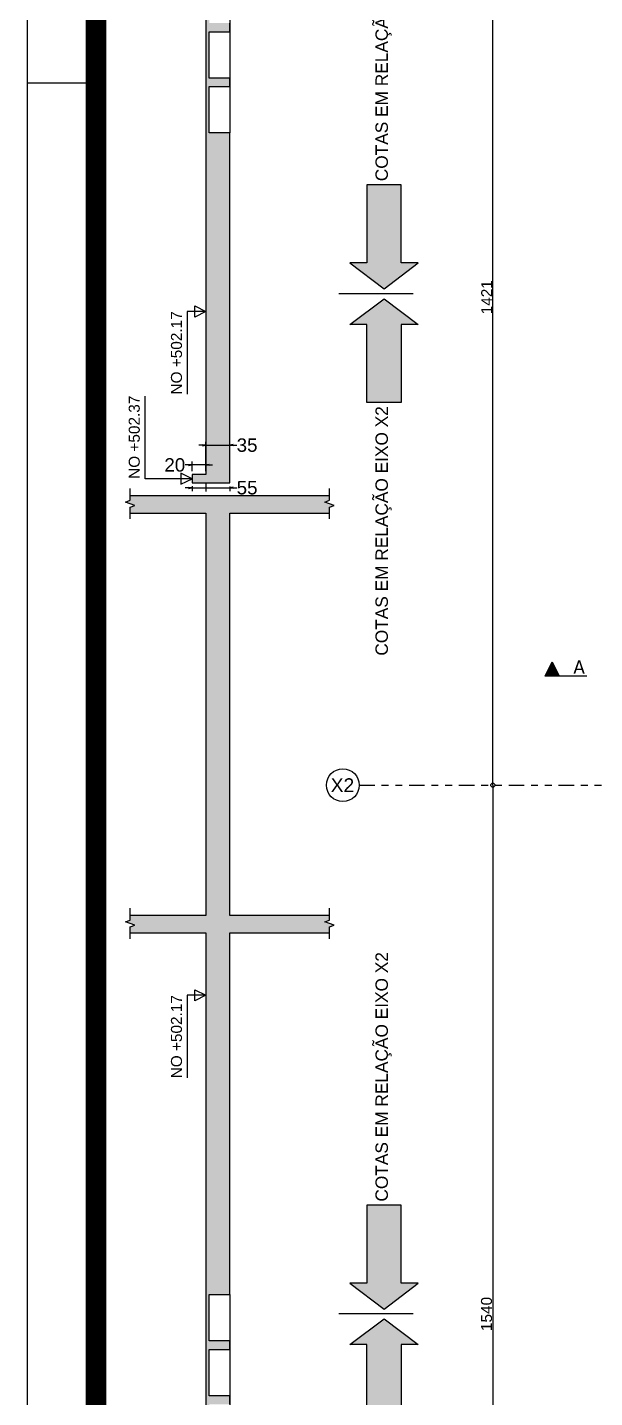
# Model space of a CAD drawing. Header units: millimetres. Extents: x -967 to 563, y -1588 to 506.
# Drawn here: x 22.39 to 30.64, y -255.11 to -235.16 of the extents above; entities that cross this region are included whole.
import ezdxf
from ezdxf.enums import TextEntityAlignment as Align

# ---------------------------------------------------------------- set-up
doc = ezdxf.new("R2010")
doc.units = ezdxf.units.MM
for name, pattern in [('CONTINU', [0]), ('CYPE_RAYAPUNTOPUNTO', [0.45, 0.225, -0.075, 0, -0.075, 0, -0.075]), ('DASHDOT', [1, 0.5, -0.25, 0, -0.25]), ('HIDDEN', [9.525, 6.35, -3.175]), ('HIDDEN2', [0.1875, 0.125, -0.0625])]:
    doc.linetypes.add(name, pattern=pattern)
for name, color, linetype in [('00 - IMPPER - FOLHA - BORDAS', 1, 'Continuous'), ('18', 7, 'Continuous'), ('226', 9, 'Continuous'), ('A_htc_alv', 7, 'Continuous'), ('AR-COTA-EXE-50', 7, 'Continuous'), ('COMP_INDNIVEL', 4, 'Continuous'), ('COMP_NIVEL', 4, 'Continuous'), ('COTAS', 1, 'Continuous'), ('EIXOS', 8, 'DASHDOT'), ('TEXTO_EIXOS', 7, 'Continuous')]:
    doc.layers.add(name, color=color, linetype=linetype)
doc.styles.add('ARIAL', font='arial.ttf')
doc.styles.add('CYPETXT', font='arial.ttf', dxfattribs={"height": 0.2})
doc.styles.add('TQS_LUCIDA_CONSOLE', font='lucon.TTF')
doc.dimstyles.new('AVILLA 100 2', dxfattribs={"dimtxt": 0.16, "dimasz": 0.06, "dimexe": 0.05, "dimexo": 0.05, "dimgap": 0.01, "dimtad": 3, "dimdec": 1, "dimlfac": 100, "dimzin": 9, "dimdsep": 46, "dimtxsty": 'ARIAL', "dimblk": 'ORIGIN', "dimcen": 1.5, "dimclrd": 10, "dimclre": 10, "dimclrt": 7, "dimadec": 0, "dimazin": 0, "dimtfac": 1, "dimtdec": 1, "dimtmove": 0, "dimatfit": 1, "dimfxl": 1, "dimarcsym": 0})
doc.dimstyles.new('COTAS CORTE', dxfattribs={"dimtxt": 0.133333, "dimasz": 0.05, "dimexe": 0.05, "dimexo": 0.05, "dimgap": 0.01, "dimtad": 0, "dimdec": 1, "dimlfac": 100, "dimzin": 9, "dimdsep": 46, "dimtxsty": 'ARIAL', "dimblk": 'OPEN', "dimcen": 1.5, "dimadec": 0, "dimazin": 0, "dimtfac": 1, "dimtdec": 1, "dimtmove": 0, "dimatfit": 1, "dimldrblk": 'OPEN', "dimfxl": 1, "dimarcsym": 0})

# ---------------------------------------------------------------- blocks, each defined once
blk = doc.blocks.new('a0 impper')
at = {"layer": '00 - IMPPER - FOLHA - BORDAS'}
for p, q in [((2702.589, 1150.411), (2702.589, 1199.811)), ((2702.589, 1175.111), (2703.589, 1175.111))]:
    blk.add_line(p, q, dxfattribs=at)
at = {"layer": '00 - IMPPER - FOLHA - BORDAS', "const_width": 0.3}
blk.add_lwpolyline([(2703.589, 1116.711), (2818.989, 1116.711), (2818.989, 1198.811), (2703.589, 1198.811)], close=True, dxfattribs=at)
blk = doc.blocks.new('_CORTEA')
for p, q in [((-1.215955, 0), (-1.008539, 0.414832)), ((-1.213134, 0.001738), (-1.008539, 0.41093)), ((-1.008539, 0.414832), (-0.801992, 0.001738)), ((-1.008539, 0.410929), (-0.803943, 0.001739)), ((0, 0), (-1.215955, 0)), ((-1.213134, 0.001739), (0, 0.001739)), ((-1.198048, 0.03191), (-0.819029, 0.03191)), ((-1.182092, 0.06382), (-0.834984, 0.06382)), ((-1.166137, 0.09573), (-0.85094, 0.09573)), ((-1.150182, 0.12764), (-0.866895, 0.12764)), ((-1.134225, 0.159551), (-0.882851, 0.159551)), ((-1.11827, 0.191461), (-0.898806, 0.191461)), ((-1.102411, 0.223182), (-0.91476, 0.223369)), ((-1.086361, 0.255281), (-0.930716, 0.255281)), ((-1.070407, 0.287191), (-0.946671, 0.287191)), ((-1.054453, 0.319101), (-0.962626, 0.319101)), ((-1.038497, 0.351012), (-0.978581, 0.351012)), ((-1.022543, 0.382922), (-0.994535, 0.382922))]:
    blk.add_line(p, q)
blk.add_lwpolyline([(-1.213134, 0.001739), (-1.008539, 0.410929), (-0.803943, 0.001739), (-1.213134, 0.001739)])
blk = doc.blocks.new('_Open')
at = {"color": 0, "linetype": 'ByBlock', "lineweight": -2}
for p, q in [((-1, 0.17), (0, 0)), ((-1, -0.17), (0, 0)), ((0, 0), (-1, 0))]:
    blk.add_line(p, q, dxfattribs=at)
blk = doc.blocks.new('*D892')
at = {"layer": 'AR-COTA-EXE-50', "color": 0, "linetype": 'ByBlock', "lineweight": -2, "transparency": 16777216}
for p, q in [((24.737, -241.862), (24.687, -241.862)), ((24.787, -241.84), (24.787, -241.912)), ((24.787, -241.862), (25.337, -241.862)), ((25.337, -241.841), (25.337, -241.912)), ((25.387, -241.862), (25.437, -241.862))]:
    blk.add_line(p, q, dxfattribs=at)
at = {"layer": 'Defpoints', "color": 0, "linetype": 'ByBlock', "transparency": 16777216}
for p in [(24.787, -241.79), (25.337, -241.791), (24.787, -241.862)]:
    blk.add_point(p, dxfattribs=at)
at = {"layer": 'AR-COTA-EXE-50', "color": 0, "linetype": 'ByBlock', "lineweight": -2, "transparency": 16777216, "xscale": 0.05, "yscale": 0.05, "zscale": 0.05}
blk.add_blockref('_Open', (24.787, -241.862), dxfattribs=at)
at = {"layer": 'AR-COTA-EXE-50', "color": 0, "linetype": 'ByBlock', "lineweight": -2, "transparency": 16777216, "xscale": 0.05, "yscale": 0.05, "zscale": 0.05, "rotation": 180}
blk.add_blockref('_Open', (25.337, -241.862), dxfattribs=at)
at = {"layer": 'AR-COTA-EXE-50', "color": 0, "linetype": 'ByBlock', "transparency": 16777216, "insert": (25.588, -241.862), "char_height": 0.195, "attachment_point": 5, "style": 'ARIAL'}
blk.add_mtext('55', dxfattribs=at)
blk = doc.blocks.new('*D893')
at = {"layer": 'AR-COTA-EXE-50', "color": 0, "linetype": 'ByBlock', "lineweight": -2, "transparency": 16777216}
for p, q in [((24.737, -241.53), (24.687, -241.53)), ((24.787, -241.62), (24.787, -241.48)), ((24.987, -241.53), (24.787, -241.53)), ((24.987, -241.62), (24.987, -241.48)), ((25.037, -241.53), (25.087, -241.53))]:
    blk.add_line(p, q, dxfattribs=at)
at = {"layer": 'Defpoints', "color": 0, "linetype": 'ByBlock', "transparency": 16777216}
for p in [(24.787, -241.53), (24.787, -241.67), (24.987, -241.67)]:
    blk.add_point(p, dxfattribs=at)
at = {"layer": 'AR-COTA-EXE-50', "color": 0, "linetype": 'ByBlock', "lineweight": -2, "transparency": 16777216, "xscale": 0.05, "yscale": 0.05, "zscale": 0.05}
blk.add_blockref('_Open', (24.787, -241.53), dxfattribs=at)
at = {"layer": 'AR-COTA-EXE-50', "color": 0, "linetype": 'ByBlock', "lineweight": -2, "transparency": 16777216, "xscale": 0.05, "yscale": 0.05, "zscale": 0.05, "rotation": 180}
blk.add_blockref('_Open', (24.987, -241.53), dxfattribs=at)
at = {"layer": 'AR-COTA-EXE-50', "color": 0, "linetype": 'ByBlock', "transparency": 16777216, "insert": (24.536, -241.53), "char_height": 0.195, "attachment_point": 5, "style": 'ARIAL'}
blk.add_mtext('20', dxfattribs=at)
blk = doc.blocks.new('*D894')
at = {"layer": 'AR-COTA-EXE-50', "color": 0, "linetype": 'ByBlock', "lineweight": -2, "transparency": 16777216}
for p, q in [((24.987, -241.48), (24.987, -241.192)), ((25.337, -241.48), (25.337, -241.192)), ((24.937, -241.242), (24.887, -241.242)), ((24.987, -241.242), (25.337, -241.242)), ((25.387, -241.242), (25.437, -241.242))]:
    blk.add_line(p, q, dxfattribs=at)
at = {"layer": 'Defpoints', "color": 0, "linetype": 'ByBlock', "transparency": 16777216}
for p in [(24.987, -241.242), (24.987, -241.53), (25.337, -241.53)]:
    blk.add_point(p, dxfattribs=at)
at = {"layer": 'AR-COTA-EXE-50', "color": 0, "linetype": 'ByBlock', "lineweight": -2, "transparency": 16777216, "xscale": 0.05, "yscale": 0.05, "zscale": 0.05}
blk.add_blockref('_Open', (24.987, -241.242), dxfattribs=at)
at = {"layer": 'AR-COTA-EXE-50', "color": 0, "linetype": 'ByBlock', "lineweight": -2, "transparency": 16777216, "xscale": 0.05, "yscale": 0.05, "zscale": 0.05, "rotation": 180}
blk.add_blockref('_Open', (25.337, -241.242), dxfattribs=at)
at = {"layer": 'AR-COTA-EXE-50', "color": 0, "linetype": 'ByBlock', "transparency": 16777216, "insert": (25.588, -241.242), "char_height": 0.195, "attachment_point": 5, "style": 'ARIAL'}
blk.add_mtext('35', dxfattribs=at)
blk = doc.blocks.new('_Origin')
at = {"color": 0, "linetype": 'ByBlock', "lineweight": -2}
blk.add_line((0, 0), (-1, 0), dxfattribs=at)
blk.add_circle((0, 0), 0.5, dxfattribs=at)
blk = doc.blocks.new('*D51')
at = {"layer": 'COTAS', "color": 10, "lineweight": -2, "transparency": 16777216}
blk.add_line((701.338, -159.42), (701.338, -174.7), dxfattribs=at)
at = {"layer": 'Defpoints', "color": 0, "transparency": 16777216}
for p in [(701.338, -159.36), (701.338, -174.76), (701.338, -174.76)]:
    blk.add_point(p, dxfattribs=at)
at = {"layer": 'COTAS', "color": 10, "lineweight": -2, "transparency": 16777216, "xscale": 0.06, "yscale": 0.06, "zscale": 0.06}
for p, rotation in [((701.338, -159.36), 90), ((701.338, -174.76), 270)]:
    blk.add_blockref('_Origin', p, dxfattribs=dict(at, rotation=rotation))
at = {"layer": 'COTAS', "color": 7, "transparency": 16777216, "insert": (701.246, -167.06), "char_height": 0.16, "attachment_point": 5, "rotation": 90, "style": 'ARIAL'}
blk.add_mtext('1540', dxfattribs=at)
blk = doc.blocks.new('*D55')
at = {"layer": 'COTAS', "color": 10, "linetype": 'ByBlock', "lineweight": -2, "transparency": 16777216}
blk.add_line((701.338, -159.3), (701.338, -145.21), dxfattribs=at)
at = {"layer": 'Defpoints', "color": 0, "linetype": 'ByBlock', "transparency": 16777216}
for p in [(701.338, -145.15), (701.338, -145.15), (701.338, -159.36)]:
    blk.add_point(p, dxfattribs=at)
at = {"layer": 'COTAS', "color": 10, "linetype": 'ByBlock', "lineweight": -2, "transparency": 16777216, "xscale": 0.06, "yscale": 0.06, "zscale": 0.06}
for p, rotation in [((701.338, -145.15), 90), ((701.338, -159.36), 270)]:
    blk.add_blockref('_Origin', p, dxfattribs=dict(at, rotation=rotation))
at = {"layer": 'COTAS', "color": 7, "linetype": 'ByBlock', "transparency": 16777216, "insert": (701.248, -152.255), "char_height": 0.16, "attachment_point": 5, "rotation": 90, "style": 'ARIAL'}
blk.add_mtext('1421', dxfattribs=at)
blk = doc.blocks.new('EIXOS DE OBRA TERREO1')
at = {"linetype": 'CONTINU', "ltscale": 0.05}
h = blk.add_hatch(color=8, dxfattribs=at)
h.dxf.hatch_style = 1
h.paths.add_polyline_path([(699.5048, -150.6183), (699.5048, -151.7557), (699.2548, -151.7557), (699.7548, -152.1307), (700.2492, -151.7557), (700.0048, -151.7557), (700.0048, -150.6183)])
h = blk.add_hatch(color=8, dxfattribs=at)
h.dxf.hatch_style = 1
h.paths.add_polyline_path([(699.5048, -153.7883), (699.5048, -152.6509), (699.2548, -152.6509), (699.7548, -152.2759), (700.2492, -152.6509), (700.0048, -152.6509), (700.0048, -153.7883)])
h = blk.add_hatch(color=8, dxfattribs=at)
h.dxf.hatch_style = 1
h.paths.add_polyline_path([(699.5048, -165.4761), (699.5048, -166.6136), (699.2548, -166.6136), (699.7548, -166.9886), (700.2492, -166.6136), (700.0048, -166.6136), (700.0048, -165.4761)])
h = blk.add_hatch(color=8, dxfattribs=at)
h.dxf.hatch_style = 1
h.paths.add_polyline_path([(699.5048, -168.6433), (699.5048, -167.5059), (699.2548, -167.5059), (699.7548, -167.1309), (700.2492, -167.5059), (700.0048, -167.5059), (700.0048, -168.6433)])
blk.add_lwpolyline([(699.5048, -150.6183), (699.5048, -151.7557), (699.2548, -151.7557), (699.7548, -152.1307), (700.2492, -151.7557), (700.0048, -151.7557), (700.0048, -150.6183)], close=True)
for points, elevation in [([(699.5048, -153.7883), (699.5048, -152.6509), (699.2548, -152.6509), (699.7548, -152.2759), (700.2492, -152.6509), (700.0048, -152.6509), (700.0048, -153.7883)], -0.0202), ([(699.5048, -165.4761), (699.5048, -166.6136), (699.2548, -166.6136), (699.7548, -166.9886), (700.2492, -166.6136), (700.0048, -166.6136), (700.0048, -165.4761)], 0.0202), ([(699.5048, -168.6433), (699.5048, -167.5059), (699.2548, -167.5059), (699.7548, -167.1309), (700.2492, -167.5059), (700.0048, -167.5059), (700.0048, -168.6433)], -0.0202)]:
    blk.add_lwpolyline(points, close=True, dxfattribs=dict(elevation=elevation))
at = {"layer": 'EIXOS', "color": 9, "linetype": 'HIDDEN', "ltscale": 0.5}
for p, q in [((700.1795, -152.2047), (699.0948, -152.2047)), ((700.1795, -167.0597), (699.0948, -167.0597))]:
    blk.add_line(p, q, dxfattribs=at)
at = {"layer": 'EIXOS', "linetype": 'CYPE_RAYAPUNTOPUNTO'}
blk.add_line((699.3939, -159.3597), (774.5346, -159.3597), dxfattribs=at)
at = {"layer": 'EIXOS', "linetype": 'CONTINU', "ltscale": 0.05}
blk.add_circle((699.1549, -159.3597), 0.239, dxfattribs=at)
at = {"layer": 'TEXTO_EIXOS', "style": 'CYPETXT'}
blk.add_text('X2', height=0.2, dxfattribs=at).set_placement((699.1493, -159.3597), align=Align.MIDDLE_CENTER)
at = {"layer": 'TEXTO_EIXOS', "char_height": 0.18, "width": 4.311429, "attachment_point": 5, "rotation": 90, "style": 'CYPETXT'}
for s, insert in [('COTAS EM RELAÇÃO EIXO X1', (699.7477, -148.749)), ('COTAS EM RELAÇÃO EIXO X2', (699.7477, -155.6576, -0.0202)), ('COTAS EM RELAÇÃO EIXO X2', (699.7477, -163.6068, 0.0202))]:
    blk.add_mtext(s, dxfattribs=dict(at, insert=insert))
at = {"layer": 'COTAS', "linetype": 'ByBlock'}
dim = blk.add_linear_dim(base=(701.3379, -145.1497), p1=(701.3379, -159.3597), p2=(701.3379, -145.1497), angle=90, dimstyle='AVILLA 100 2', override={"dimtmove": 1}, dxfattribs=at)
dim.commit()
dim.dimension.update_dxf_attribs({"geometry": '*D55', "text_midpoint": (701.2476, -152.2547)})
at = {"layer": 'COTAS', "color": 4}
dim = blk.add_linear_dim(base=(701.3379, -174.7597), p1=(701.3379, -159.3597), p2=(701.3379, -174.7597), angle=90, dimstyle='AVILLA 100 2', dxfattribs=at)
dim.commit()
dim.dimension.update_dxf_attribs({"geometry": '*D51', "text_midpoint": (701.2462, -167.0597)})

msp = doc.modelspace()

# ---------------------------------------------------------------- hatches: boundary and pattern name
at = {"linetype": 'ByBlock'}
h = msp.add_hatch(color=8, dxfattribs=at)
h.dxf.hatch_style = 1
h.paths.add_polyline_path([(25.3375, -222.1221), (25.3375, -221.9321), (24.5375, -221.9321), (24.5375, -222.1221), (24.9875, -222.1221), (24.9875, -241.67), (24.7875, -241.67), (24.7875, -241.79), (24.9875, -241.79), (24.9875, -241.791), (25.3375, -241.791), (25.3375, -236.6946), (25.0375, -236.6946), (25.0375, -236.0201), (25.3375, -236.0201), (25.3375, -235.8951), (25.0375, -235.8951), (25.0375, -235.2206), (25.3375, -235.2206), (25.3375, -235.0956), (25.0375, -235.0956), (25.0375, -234.4211), (25.3375, -234.4211), (25.3375, -234.2961), (25.0375, -234.2961), (25.0375, -233.6216), (25.3375, -233.6216), (25.3375, -230.2986), (25.0375, -230.2986), (25.0375, -229.6241), (25.3375, -229.6241), (25.3375, -229.4991), (25.0375, -229.4991), (25.0375, -228.8246), (25.3375, -228.8246), (25.3375, -226.3011), (25.0375, -226.3011), (25.0375, -225.6266), (25.3375, -225.6266), (25.3375, -225.5016), (25.0375, -225.5016), (25.0375, -224.8271), (25.3375, -224.8271), (25.3375, -224.7021), (25.0375, -224.7021), (25.0375, -224.0276), (25.3375, -224.0276), (25.3375, -223.9026), (25.0375, -223.9026), (25.0375, -223.2281), (25.3375, -223.2281)])
h.paths.add_polyline_path([(25.3874, -242.0647), (25.7879, -242.0647), (25.7879, -241.6629), (25.3874, -241.6629)], flags=9)
h.paths.add_polyline_path([(25.3873, -241.4448), (25.7878, -241.4448), (25.7878, -241.043), (25.3873, -241.043)], flags=9)
h.paths.add_polyline_path([(25.3873, -222.704), (25.7878, -222.704), (25.7878, -222.3022), (25.3873, -222.3022)], flags=9)
at = {"layer": 'A_htc_alv', "linetype": 'ByBlock'}
h = msp.add_hatch(color=8, dxfattribs=at)
h.dxf.hatch_style = 1
h.paths.add_polyline_path([(25.3375, -257.4816), (25.0375, -257.4816), (25.0375, -256.8071), (25.3375, -256.8071), (25.3375, -256.6821), (25.0375, -256.6821), (25.0375, -256.0076), (25.3375, -256.0076), (25.3375, -255.8826), (25.0375, -255.8826), (25.0375, -255.2081), (25.3375, -255.2081), (25.3375, -255.0831), (25.0375, -255.0831), (25.0375, -254.4086), (25.3375, -254.4086), (25.3375, -254.2836), (25.0375, -254.2836), (25.0375, -253.6091), (25.3375, -253.6091), (25.3375, -248.3421), (26.7875, -248.3421), (26.7875, -248.2568), (26.8562, -248.2318), (26.7188, -248.1818), (26.7875, -248.1568), (26.7875, -248.0921), (25.3375, -248.0921), (25.3375, -242.23), (26.7875, -242.23), (26.7875, -242.1446), (26.8562, -242.1196), (26.7188, -242.0696), (26.7875, -242.0446), (26.7875, -241.98), (25.3375, -241.98), (25.3375, -241.979), (24.9875, -241.979), (24.9875, -241.98), (23.8875, -241.98), (23.8875, -242.0446), (23.8188, -242.0696), (23.9562, -242.1196), (23.8875, -242.1446), (23.8875, -242.23), (24.9875, -242.23), (24.9875, -248.0921), (23.8875, -248.0921), (23.8875, -248.1568), (23.8188, -248.1818), (23.9562, -248.2318), (23.8875, -248.2568), (23.8875, -248.3421), (24.9875, -248.3421), (24.9875, -263.7421), (25.4875, -263.7421), (25.4875, -263.4421), (25.3375, -263.4421), (25.3375, -263.0781), (25.0375, -263.0781), (25.0375, -262.4036), (25.3375, -262.4036), (25.3375, -262.2786), (25.0375, -262.2786), (25.0375, -261.6041), (25.3375, -261.6041), (25.3375, -261.4791), (25.0375, -261.4791), (25.0375, -260.8046), (25.3375, -260.8046), (25.3375, -260.6796), (25.0375, -260.6796), (25.0375, -260.0051), (25.3375, -260.0051)])

# ---------------------------------------------------------------- linework, layer by layer
at = {"layer": '18'}
for p, q in [((24.9875, -222.1221), (24.9875, -241.67)), ((25.3375, -233.6216), (25.3375, -236.6946)), ((25.0375, -235.8951), (25.0375, -235.2206)), ((25.0375, -235.2206), (25.3375, -235.2206)), ((25.3375, -235.2206), (25.3375, -235.0956)), ((25.3375, -235.8951), (25.0375, -235.8951)), ((25.0375, -236.6946), (25.0375, -236.0201)), ((25.0375, -236.0201), (25.3375, -236.0201)), ((25.3375, -236.0201), (25.3375, -235.8951)), ((25.3375, -236.6946), (25.0375, -236.6946)), ((25.3375, -241.791), (25.3375, -236.6946)), ((24.9875, -241.67), (24.7875, -241.67)), ((24.7875, -241.67), (24.7875, -241.79)), ((24.7875, -241.79), (24.9875, -241.79)), ((24.9875, -241.79), (24.9875, -241.791)), ((24.9875, -241.791), (25.3375, -241.791)), ((24.9875, -241.98), (23.8875, -241.98)), ((25.3375, -241.979), (24.9875, -241.979)), ((24.9875, -241.979), (24.9875, -241.98)), ((25.3375, -241.98), (25.3375, -241.979)), ((26.7875, -241.98), (25.3375, -241.98)), ((23.8875, -242.23), (24.9875, -242.23)), ((24.9875, -242.23), (24.9875, -248.0921)), ((25.3375, -248.0921), (25.3375, -242.23)), ((25.3375, -242.23), (26.7875, -242.23)), ((24.9875, -248.0921), (23.8875, -248.0921)), ((26.7875, -248.0921), (25.3375, -248.0921)), ((23.8875, -248.3421), (24.9875, -248.3421)), ((24.9875, -248.3421), (24.9875, -263.7421)), ((25.3375, -253.6091), (25.3375, -248.3421)), ((25.3375, -248.3421), (26.7875, -248.3421)), ((25.0375, -254.2836), (25.0375, -253.6091)), ((25.0375, -253.6091), (25.3375, -253.6091)), ((25.3375, -253.6091), (25.3375, -257.4816)), ((25.3375, -254.2836), (25.0375, -254.2836)), ((25.3375, -254.4086), (25.3375, -254.2836)), ((25.0375, -255.0831), (25.0375, -254.4086)), ((25.0375, -254.4086), (25.3375, -254.4086)), ((25.3375, -255.0831), (25.0375, -255.0831)), ((25.3375, -255.2081), (25.3375, -255.0831))]:
    msp.add_line(p, q, dxfattribs=at)
at = {"layer": '18', "linetype": 'HIDDEN2'}
msp.add_line((24.9875, -241.79), (24.9875, -241.979), dxfattribs=at)
at = {"layer": '18'}
for points in [[(23.8875, -242.3154), (23.8875, -242.1446), (23.9562, -242.1196), (23.8188, -242.0696), (23.8875, -242.0446), (23.8875, -241.8708)], [(26.7875, -242.3154), (26.7875, -242.1446), (26.8562, -242.1196), (26.7188, -242.0696), (26.7875, -242.0446), (26.7875, -241.8708)], [(23.8875, -248.4275), (23.8875, -248.2568), (23.9562, -248.2318), (23.8188, -248.1818), (23.8875, -248.1568), (23.8875, -247.983)], [(26.7875, -248.4275), (26.7875, -248.2568), (26.8562, -248.2318), (26.7188, -248.1818), (26.7875, -248.1568), (26.7875, -247.983)]]:
    msp.add_lwpolyline(points, dxfattribs=at)
at = {"layer": 'COMP_INDNIVEL'}
for points in [[(24.9875, -239.2946), (24.8255, -239.3756), (24.8255, -239.2136), (24.9875, -239.2946)], [(24.7875, -241.73), (24.6255, -241.649), (24.6255, -241.811), (24.7875, -241.73)], [(24.9875, -249.2517), (24.8255, -249.3327), (24.8255, -249.1707), (24.9875, -249.2517)]]:
    msp.add_lwpolyline(points, close=True, dxfattribs=at)
for points in [[(24.9875, -239.2946), (24.7175, -239.2946), (24.7175, -240.4964)], [(24.7875, -241.73), (24.1033, -241.73), (24.1033, -240.5282)], [(24.9875, -249.2517), (24.7175, -249.2517), (24.7175, -250.4535)]]:
    msp.add_lwpolyline(points, dxfattribs=at)

# ---------------------------------------------------------------- block references
msp.add_blockref('a0 impper', (-2680.1975, -1411.0778))
at = {"color": 9, "linetype": 'ByBlock'}
msp.add_blockref('EIXOS DE OBRA TERREO1', (-672.1735, -86.8324), dxfattribs=at)
at = {"layer": '226', "xscale": 0.5, "yscale": 0.5, "zscale": 0.01}
msp.add_blockref('_CORTEA', (30.532, -244.6032), dxfattribs=at)

# ---------------------------------------------------------------- texts
at = {"layer": '226', "style": 'TQS_LUCIDA_CONSOLE'}
msp.add_text('A', height=0.195, dxfattribs=at).set_placement((30.337, -244.5707))
at = {"layer": 'COMP_NIVEL', "style": 'ARIAL'}
for s, p in [('NO +502.17', (24.6404, -239.2923)), ('NO +502.37', (24.0262, -240.5207)), ('NO +502.17', (24.6404, -249.2494))]:
    msp.add_text(s, height=0.16, rotation=90, dxfattribs=at).set_placement(p, align=Align.RIGHT)

# ---------------------------------------------------------------- dimensions: what is measured, and where the dimension line sits
at = {"layer": 'AR-COTA-EXE-50', "color": 0, "linetype": 'ByBlock'}
for base, p1, p2, picture, middle in [((24.9875, -241.2422), (25.3375, -241.5297), (24.9875, -241.5297), '*D894', (25.5878, -241.2422)), ((24.7875, -241.8624), (25.3375, -241.791), (24.7875, -241.79), '*D892', (25.5879, -241.8624))]:
    dim = msp.add_linear_dim(base=base, p1=p1, p2=p2, dimstyle='COTAS CORTE', override={"dimtxt": 0.195}, dxfattribs=at)
    dim.commit()
    dim.dimension.update_dxf_attribs({"geometry": picture, "text_midpoint": middle, "dimtype": 160})
dim = msp.add_linear_dim(base=(24.7875, -241.5297), p1=(24.9875, -241.67), p2=(24.7875, -241.67), dimstyle='COTAS CORTE', override={"dimtxt": 0.195}, dxfattribs=at)
dim.commit()
dim.dimension.update_dxf_attribs({"geometry": '*D893', "text_midpoint": (24.5365, -241.5297)})

doc.saveas('drawing.dxf')
